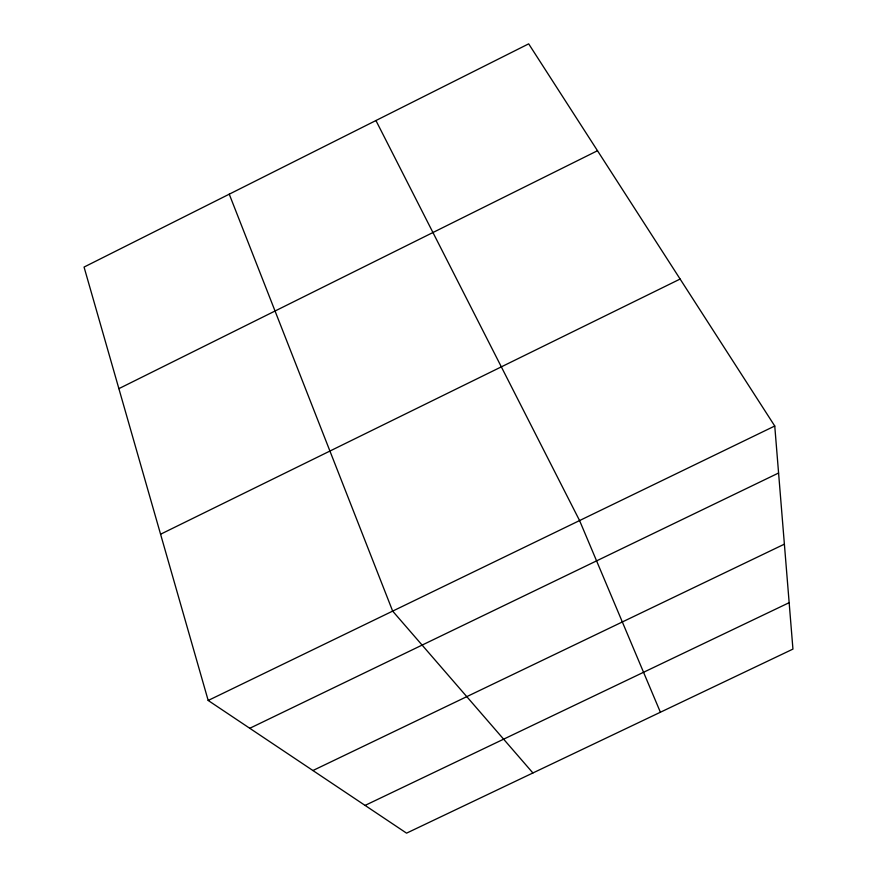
<?xml version="1.0" encoding="UTF-8"?>
<svg xmlns="http://www.w3.org/2000/svg" width="877" height="877" viewBox="0 0 877 877"><rect width="100%" height="100%" fill="white"/><g stroke="black" fill="none" stroke-linecap="round" stroke-linejoin="round"><path stroke-width="1.32" d="M118.888 388.643L597.5 150.723M160.579 534.225L680.124 279.05M208.189 700.471L774.753 426.014L528.678 43.85L84.06 267.068L208.189 700.471L406.555 833.15L792.94 649.101L774.753 426.014M249.781 728.283L778.579 473.021M312.925 770.521L784.378 544.157M365.084 805.404L789.147 602.685M532.909 772.966L392.666 611.105L229.248 194.179M375.937 120.533L579.576 520.554L660.392 712.234"/></g></svg>
